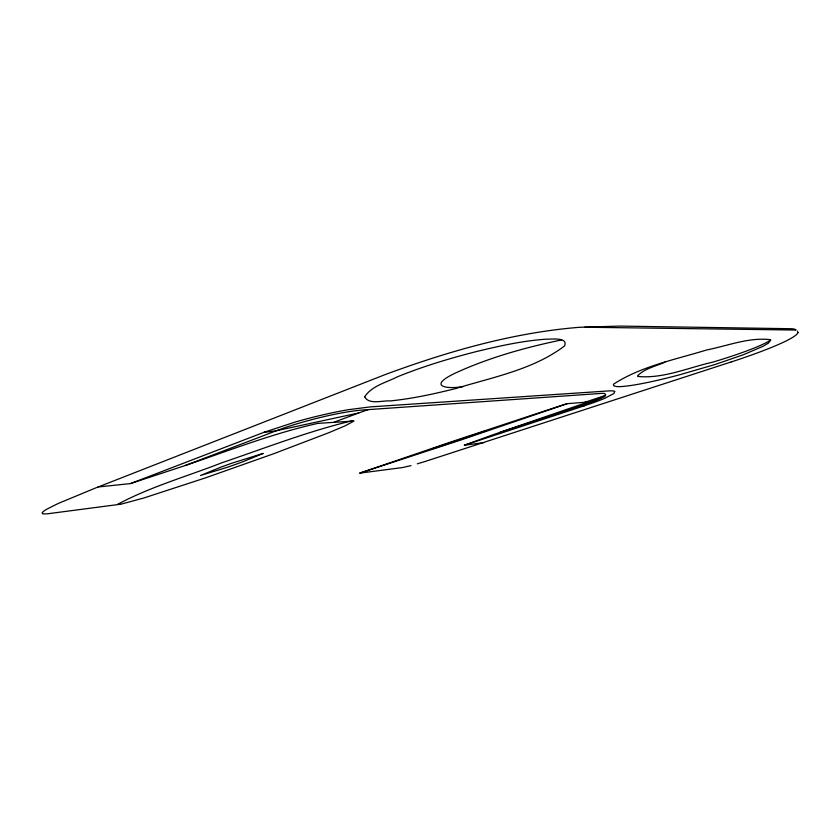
<?xml version="1.0" encoding="UTF-8"?>
<svg xmlns="http://www.w3.org/2000/svg" width="840" height="840" viewBox="0 0 840 840"><rect width="100%" height="100%" fill="white"/><g stroke="black" fill="none" stroke-linecap="round" stroke-linejoin="round"><path stroke-width="1.26" d="M797.948 332.577L797.465 331.159M499.779 432.453L581.522 405.52C582.624 404.387 612.581 396.564 604.118 393.414A51.146 5.082 -15.5 0 0 600.621 393.467L363.195 409.973A60.711 7.991 -14.2 0 0 333.732 414.477A60.89 8.011 -14.2 0 0 276.308 430.763L185.167 465.549L130.536 483.567L98.144 486.99L385.781 374.356C448.171 351.362 513.062 332.619 579.548 327.285L620.172 326.088L790.429 328.713A94.836 9.86 -16.2 0 1 795.69 329.731M567.304 403.673L462.053 439.593L359.856 473.088L451.248 441.83L563.042 404.911L567.304 403.673L588.074 402.024L494.739 434.165A105.378 9.167 -15.4 0 0 492.912 434.794L464.394 445.211L484.134 442.596M604.601 398.37L613.809 393.593L614.712 391.471M605.262 395.64L581.417 405.626L583.769 405.668A60.343 5.838 -15.8 0 0 584.945 405.584A57.12 5.659 -15.5 0 0 604.601 398.37M98.333 486.843L59.588 502.908A248.388 27.426 -14.1 0 0 55.703 504.693L46.599 509.313A107.52 12.201 -13.5 0 0 44.53 510.562L42.157 512.589L42.525 513.639M130.536 483.567L264.149 432.243L295.712 421.88A72.723 9.587 -14.2 0 1 348.81 409.626L370.356 406.886L608.38 390.936A61.404 6.09 -15.4 0 1 614.712 391.471M665.007 362.124C655.872 366.261 644.784 368.435 637.623 375.774L637.697 376.425C662.823 379.019 688.38 367.626 712.845 362.124A68.617 7.13 -16.2 0 0 770.658 340.032M334.331 422.09L359.069 412.86A52.595 6.846 -14.7 0 1 367.017 410.067L368.361 409.616M185.167 465.549C229.078 450.618 272.57 433.43 317.919 423.381L353.997 421.029L345.104 425.849L329.028 432.632L274.281 453.516L205.538 477.855L143.756 498.026L121.034 504.168L49.508 513.524M584.819 402.286L605.525 395.441M464.394 445.211L584.945 405.584M731.231 361.925L426.08 461.16A146.297 13.976 -14.6 0 1 423.602 461.927L418.751 463.386A57.509 5.176 -14.8 0 1 417.291 463.827M410.991 465.623L402.318 467.586L359.877 473.12M358.722 412.955L276.234 430.773L268.495 431.834A83.465 11.928 -14.2 0 1 264.149 432.243M561.624 339.917C525.168 347.529 488.943 357.588 455.06 373.212C427.067 386.568 446.806 389.372 463.281 386.579M352.79 420.63C308.028 431.277 264.936 448.161 221.414 462.945C186.921 476.438 150.392 486.738 117.842 504.252L119.711 504.389M584.776 327.233L796.089 330.046M797.916 332.588A106.166 10.899 -16.1 0 1 731.294 361.925M49.361 513.576A22.218 2.51 -13 0 1 42.682 513.649M364.697 396.806C368.844 405.038 382.568 400.334 390.169 400.932C412.493 398.695 434.469 393.844 456.204 388.416C492.975 377.118 533.526 369.579 564.638 345.87C568.281 336.84 551.387 339.402 546.43 339.161C522.354 340.798 498.697 346.122 475.304 351.844C448.896 358.606 422.73 366.534 397.457 376.793C386.379 382.505 371.742 385.791 364.697 396.806M770.606 340.169L768.516 343.035L763.109 346.269L743.369 354.743L715.04 364.507L679.381 374.871A84 8.642 -16.1 0 1 616.885 386.589L613.756 385.875L613.431 384.258C641.203 366.145 675.234 359.635 706.682 349.955C727.482 345.87 748.997 337.082 770.291 339.685L770.606 340.169M263.046 453.464L243.558 461.486A296.751 39.543 -12.6 0 1 228.091 467.03L200.487 475.503L220.668 467.229A211.995 22.701 -14.6 0 1 232.029 463.144L263.046 453.464M486.612 430.626L431.571 449.054L486.612 430.626"/></g></svg>
